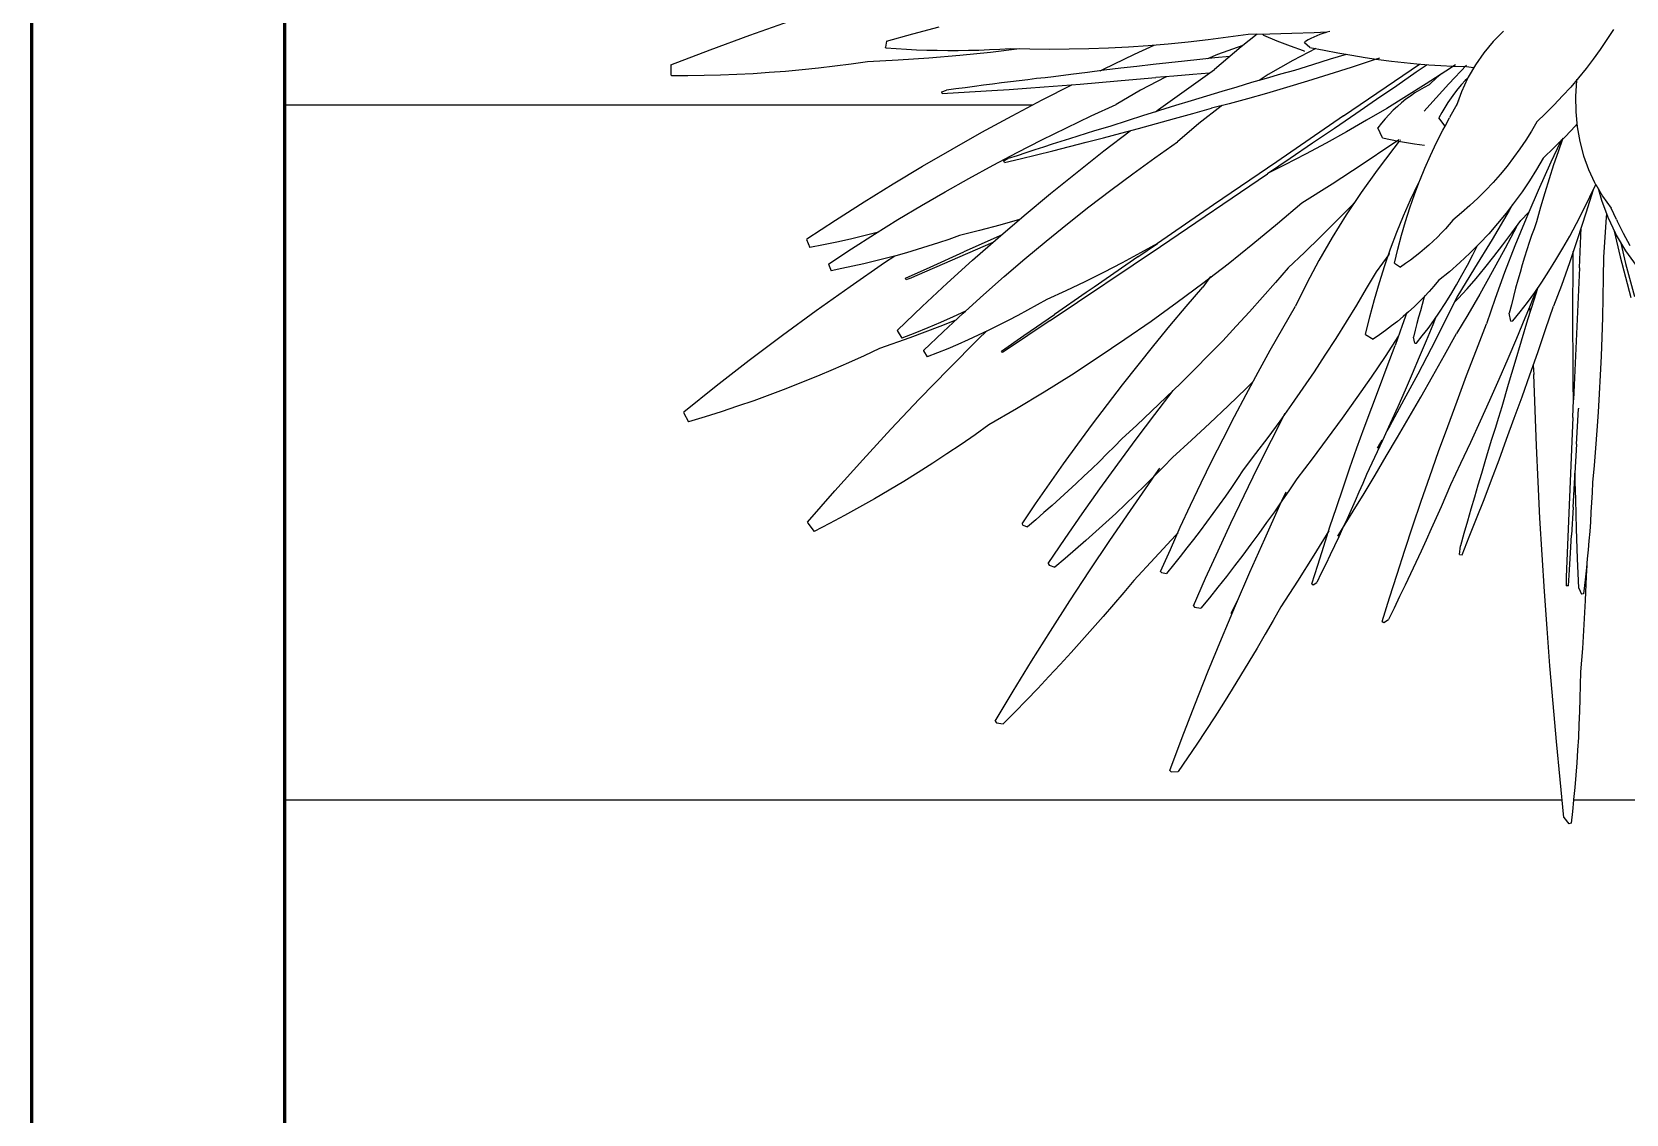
# Model space of a CAD drawing. Header units: metres. Extents: x 244.4 to 340.3, y -4.1 to 64.3.
# Drawn here: x 298.459 to 299.405, y 40.201 to 40.843 of the extents above; entities that cross this region are included whole.
import ezdxf

# ---------------------------------------------------------------- set-up
doc = ezdxf.new("R2010")
doc.units = ezdxf.units.M
doc.layers.add('A-WALL', color=6, linetype='Continuous', lineweight=60)
doc.layers.add('Edges', color=7, linetype='Continuous')

msp = doc.modelspace()

# ---------------------------------------------------------------- linework, layer by layer
at = {"layer": 'A-WALL'}
for p, q in [((298.45857, 31.3523), (298.45857, 64.279)), ((298.60857, 40.38724), (298.60857, 59.97708)), ((298.60857, 31.3523), (298.60857, 40.38724))]:
    msp.add_line(p, q, dxfattribs=at)
at = {"layer": 'Edges'}
for p, q in [((298.88459, 40.84136), (298.90816, 40.8497)), ((298.98122, 40.84215), (298.99687, 40.84628)), ((298.86108, 40.83273), (298.88459, 40.84136)), ((298.96559, 40.83783), (298.96501, 40.83418)), ((298.96559, 40.83783), (298.98122, 40.84215)), ((299.14461, 40.83726), (299.13278, 40.8361)), ((299.15646, 40.83861), (299.14461, 40.83726)), ((299.16832, 40.84014), (299.15646, 40.83861)), ((299.18019, 40.84185), (299.16832, 40.84014)), ((299.18569, 40.8419), (299.17617, 40.8345)), ((299.19321, 40.84197), (299.18019, 40.84185)), ((299.18931, 40.84132), (299.18882, 40.84193)), ((299.18931, 40.84132), (299.19729, 40.83811)), ((299.20626, 40.84227), (299.19321, 40.84197)), ((299.19729, 40.83811), (299.20516, 40.83507)), ((299.21935, 40.84273), (299.20626, 40.84227)), ((299.21372, 40.83683), (299.2143, 40.8376)), ((299.21684, 40.83413), (299.21372, 40.83683)), ((299.21586, 40.83854), (299.2143, 40.8376)), ((299.21748, 40.83943), (299.21586, 40.83854)), ((299.21917, 40.84026), (299.21748, 40.83943)), ((299.22093, 40.84104), (299.21917, 40.84026)), ((299.22686, 40.84309), (299.21935, 40.84273)), ((299.22276, 40.84176), (299.22093, 40.84104)), ((299.22465, 40.84242), (299.22276, 40.84176)), ((299.22662, 40.84303), (299.22465, 40.84242)), ((299.22686, 40.84309), (299.22662, 40.84303)), ((299.22865, 40.84358), (299.22686, 40.84309)), ((299.32559, 40.83754), (299.32, 40.83088)), ((299.33182, 40.84378), (299.32559, 40.83754)), ((299.39313, 40.83882), (299.38916, 40.83297)), ((299.39694, 40.84476), (299.39313, 40.83882)), ((298.83765, 40.8238), (298.86108, 40.83273)), ((298.96535, 40.83367), (298.96501, 40.83418)), ((298.97139, 40.83322), (298.96535, 40.83367)), ((298.97747, 40.83285), (298.97139, 40.83322)), ((298.99084, 40.82779), (298.97259, 40.82655)), ((298.98356, 40.83255), (298.97747, 40.83285)), ((298.98968, 40.83233), (298.98356, 40.83255)), ((298.99581, 40.83218), (298.98968, 40.83233)), ((299.00911, 40.82933), (298.99084, 40.82779)), ((299.00197, 40.83211), (298.99581, 40.83218)), ((299.00814, 40.83212), (299.00197, 40.83211)), ((299.01433, 40.8322), (299.00814, 40.83212)), ((299.0274, 40.83117), (299.00911, 40.82933)), ((299.02054, 40.83236), (299.01433, 40.8322)), ((299.02676, 40.8326), (299.02054, 40.83236)), ((299.03299, 40.83291), (299.02676, 40.8326)), ((299.04451, 40.83317), (299.0274, 40.83117)), ((299.03924, 40.8333), (299.03299, 40.83291)), ((299.05079, 40.83302), (299.03924, 40.8333)), ((299.0624, 40.83291), (299.05079, 40.83302)), ((299.07404, 40.83299), (299.0624, 40.83291)), ((299.08573, 40.83325), (299.07404, 40.83299)), ((299.09745, 40.83369), (299.08573, 40.83325)), ((299.09444, 40.82124), (299.1128, 40.83001)), ((299.1092, 40.83431), (299.09745, 40.83369)), ((299.12098, 40.83511), (299.1092, 40.83431)), ((299.1128, 40.83001), (299.1245, 40.83541)), ((299.13278, 40.8361), (299.12098, 40.83511)), ((299.16051, 40.82787), (299.15154, 40.82696)), ((299.16211, 40.82985), (299.15619, 40.82743)), ((299.17617, 40.8345), (299.16026, 40.82091)), ((299.16933, 40.82873), (299.16051, 40.82787)), ((299.17703, 40.83516), (299.16211, 40.82985)), ((299.16942, 40.82874), (299.16933, 40.82873)), ((299.20516, 40.83507), (299.21292, 40.83219)), ((299.22035, 40.83341), (299.20674, 40.82636)), ((299.21292, 40.83219), (299.21376, 40.83189)), ((299.21684, 40.83413), (299.22527, 40.83241)), ((299.22527, 40.83241), (299.23356, 40.83084)), ((299.23832, 40.83), (299.22895, 40.82711)), ((299.23356, 40.83084), (299.2417, 40.82941)), ((299.2417, 40.82941), (299.24971, 40.82811)), ((299.24971, 40.82811), (299.25756, 40.82696)), ((299.25813, 40.82771), (299.25501, 40.82666)), ((299.32, 40.83088), (299.31507, 40.82382)), ((299.38916, 40.83297), (299.38503, 40.82723)), ((298.83765, 40.8238), (298.8377, 40.81778)), ((298.87677, 40.81799), (298.86711, 40.81761)), ((298.88645, 40.8185), (298.87677, 40.81799)), ((298.89613, 40.81913), (298.88645, 40.8185)), ((298.90583, 40.8199), (298.89613, 40.81913)), ((298.91553, 40.82079), (298.90583, 40.8199)), ((298.92523, 40.8218), (298.91553, 40.82079)), ((298.93494, 40.82295), (298.92523, 40.8218)), ((298.94465, 40.82421), (298.93494, 40.82295)), ((298.95436, 40.82561), (298.94465, 40.82421)), ((298.97259, 40.82655), (298.95436, 40.82561)), ((299.07495, 40.81804), (299.06481, 40.81672)), ((299.08497, 40.81931), (299.07495, 40.81804)), ((299.09486, 40.82054), (299.08497, 40.81931)), ((299.0924, 40.82023), (299.09444, 40.82124)), ((299.10464, 40.82172), (299.09486, 40.82054)), ((299.11428, 40.82286), (299.10464, 40.82172)), ((299.1238, 40.82396), (299.11428, 40.82286)), ((299.13318, 40.825), (299.1238, 40.82396)), ((299.14243, 40.82601), (299.13318, 40.825)), ((299.14737, 40.81795), (299.13614, 40.81703)), ((299.15154, 40.82696), (299.14243, 40.82601)), ((299.14362, 40.80919), (299.16026, 40.82091)), ((299.15738, 40.81889), (299.14737, 40.81795)), ((299.19215, 40.81794), (299.18676, 40.81449)), ((299.19946, 40.81814), (299.19093, 40.8157)), ((299.20674, 40.82636), (299.19215, 40.81794)), ((299.20785, 40.8205), (299.19946, 40.81814)), ((299.21845, 40.82384), (299.20785, 40.8205)), ((299.22822, 40.81797), (299.21543, 40.81399)), ((299.22895, 40.82711), (299.21845, 40.82384)), ((299.24142, 40.8222), (299.22822, 40.81797)), ((299.23687, 40.79344), (299.28186, 40.82423)), ((299.25501, 40.82666), (299.24142, 40.8222)), ((299.25756, 40.82696), (299.26527, 40.82595)), ((299.26527, 40.82595), (299.27283, 40.82508)), ((299.28002, 40.81941), (299.26839, 40.81136)), ((299.27283, 40.82508), (299.28025, 40.82436)), ((299.28642, 40.82386), (299.28002, 40.81941)), ((299.28025, 40.82436), (299.2875, 40.82377)), ((299.29755, 40.81998), (299.28596, 40.81247)), ((299.2875, 40.82377), (299.29461, 40.82333)), ((299.29499, 40.8185), (299.29227, 40.81617)), ((299.29461, 40.82333), (299.30157, 40.82303)), ((299.30321, 40.82377), (299.29755, 40.81998)), ((299.30973, 40.82352), (299.29928, 40.81259)), ((299.30157, 40.82303), (299.30836, 40.82287)), ((299.31406, 40.82204), (299.30836, 40.82287)), ((299.31507, 40.82382), (299.31082, 40.81636)), ((299.38072, 40.82159), (299.37626, 40.81605)), ((299.38503, 40.82723), (299.38072, 40.82159)), ((298.8382, 40.81722), (298.8377, 40.81778)), ((298.84782, 40.81722), (298.8382, 40.81722)), ((298.85746, 40.81735), (298.84782, 40.81722)), ((298.86711, 40.81761), (298.85746, 40.81735)), ((298.99859, 40.80776), (299.00126, 40.80868)), ((299.00683, 40.80946), (299.00126, 40.80868)), ((299.01235, 40.81021), (299.00683, 40.80946)), ((299.01782, 40.81094), (299.01235, 40.81021)), ((299.02325, 40.81166), (299.01782, 40.81094)), ((299.01823, 40.80786), (299.02821, 40.80847)), ((299.02863, 40.81236), (299.02325, 40.81166)), ((299.02821, 40.80847), (299.03836, 40.80914)), ((299.03395, 40.81304), (299.02863, 40.81236)), ((299.03923, 40.8137), (299.03395, 40.81304)), ((299.03836, 40.80914), (299.04867, 40.80985)), ((299.04445, 40.81434), (299.03923, 40.8137)), ((299.04962, 40.81496), (299.04445, 40.81434)), ((299.04867, 40.80985), (299.05916, 40.81062)), ((299.05474, 40.81557), (299.04962, 40.81496)), ((299.0598, 40.81615), (299.05474, 40.81557)), ((299.05811, 40.80297), (299.07557, 40.8119)), ((299.05916, 40.81062), (299.06981, 40.81144)), ((299.06481, 40.81672), (299.0598, 40.81615)), ((299.06981, 40.81144), (299.08063, 40.81231)), ((299.08063, 40.81231), (299.09161, 40.81323)), ((299.09161, 40.81323), (299.10274, 40.8142)), ((299.1164, 40.8087), (299.1019, 40.80029)), ((299.10274, 40.8142), (299.11404, 40.81522)), ((299.11404, 40.81522), (299.12549, 40.81629)), ((299.13129, 40.81643), (299.1164, 40.8087)), ((299.13614, 40.81703), (299.12549, 40.81629)), ((299.12715, 40.79725), (299.14362, 40.80919)), ((299.13195, 40.81674), (299.13129, 40.81643)), ((299.17349, 40.8106), (299.16458, 40.80795)), ((299.18228, 40.81319), (299.17349, 40.8106)), ((299.19093, 40.8157), (299.18228, 40.81319)), ((299.20308, 40.81026), (299.1912, 40.80678)), ((299.21543, 40.81399), (299.20308, 40.81026)), ((299.26839, 40.81136), (299.25639, 40.8031)), ((299.28596, 40.81247), (299.27427, 40.80512)), ((299.28196, 40.80878), (299.2792, 40.80708)), ((299.28478, 40.81036), (299.28196, 40.80878)), ((299.28766, 40.81181), (299.28478, 40.81036)), ((299.29227, 40.81617), (299.28766, 40.81181)), ((299.29928, 40.81259), (299.28797, 40.80006)), ((299.3047, 40.80952), (299.30262, 40.80692)), ((299.30686, 40.81202), (299.3047, 40.80952)), ((299.31039, 40.81561), (299.30682, 40.80778)), ((299.30911, 40.81441), (299.30686, 40.81202)), ((299.31039, 40.81561), (299.30911, 40.81441)), ((299.31046, 40.81573), (299.31039, 40.81561)), ((299.31082, 40.81636), (299.31046, 40.81573)), ((299.31059, 40.81585), (299.31046, 40.81573)), ((299.37162, 40.81061), (299.36683, 40.80528)), ((299.37626, 40.81605), (299.37162, 40.81061)), ((299.37514, 40.81456), (299.37452, 40.8051)), ((299.37517, 40.81478), (299.37514, 40.81456)), ((299.37522, 40.81508), (299.37517, 40.81478)), ((298.60857, 40.79996), (299.0524, 40.79996)), ((298.99879, 40.80679), (298.99859, 40.80776)), ((298.99879, 40.80679), (299.00842, 40.8073)), ((299.00842, 40.8073), (299.01823, 40.80786)), ((299.04014, 40.79348), (299.05811, 40.80297)), ((299.0871, 40.79346), (299.1019, 40.80029)), ((299.13709, 40.79957), (299.12769, 40.79664)), ((299.14637, 40.80243), (299.13709, 40.79957)), ((299.15554, 40.80522), (299.14637, 40.80243)), ((299.16426, 40.79918), (299.15101, 40.78888)), ((299.16458, 40.80795), (299.15554, 40.80522)), ((299.16893, 40.80064), (299.15858, 40.79799)), ((299.16486, 40.7996), (299.16426, 40.79918)), ((299.17981, 40.80358), (299.16893, 40.80064)), ((299.1912, 40.80678), (299.17981, 40.80358)), ((299.25639, 40.8031), (299.24405, 40.79464)), ((299.27427, 40.80512), (299.26247, 40.79792)), ((299.26877, 40.79907), (299.26632, 40.79677)), ((299.27129, 40.80126), (299.26877, 40.79907)), ((299.27386, 40.80332), (299.27129, 40.80126)), ((299.2765, 40.80526), (299.27386, 40.80332)), ((299.2792, 40.80708), (299.2765, 40.80526)), ((299.28797, 40.80006), (299.28479, 40.79634)), ((299.29871, 40.80139), (299.29687, 40.79846)), ((299.30062, 40.80421), (299.29871, 40.80139)), ((299.30021, 40.79312), (299.30436, 40.80034)), ((299.30262, 40.80692), (299.30062, 40.80421)), ((299.30682, 40.80778), (299.30394, 40.79962)), ((299.30512, 40.80249), (299.30498, 40.80226)), ((299.36187, 40.80005), (299.35675, 40.79493)), ((299.36683, 40.80528), (299.36187, 40.80005)), ((299.37452, 40.8051), (299.37461, 40.79588)), ((299.02231, 40.78374), (299.04014, 40.79348)), ((299.07239, 40.78644), (299.0871, 40.79346)), ((299.10855, 40.79058), (299.09882, 40.78745)), ((299.11818, 40.79364), (299.10855, 40.79058)), ((299.12532, 40.79589), (299.11818, 40.79364)), ((299.12532, 40.79589), (299.12715, 40.79725)), ((299.12769, 40.79664), (299.12532, 40.79589)), ((299.12581, 40.78886), (299.13659, 40.79182)), ((299.13659, 40.79182), (299.14751, 40.79487)), ((299.14751, 40.79487), (299.15858, 40.79799)), ((299.23687, 40.79344), (299.1973, 40.76621)), ((299.24405, 40.79464), (299.23139, 40.78599)), ((299.25057, 40.79089), (299.23857, 40.78402)), ((299.26247, 40.79792), (299.25057, 40.79089)), ((299.26159, 40.79179), (299.25933, 40.78912)), ((299.26392, 40.79434), (299.26159, 40.79179)), ((299.26632, 40.79677), (299.26392, 40.79434)), ((299.29513, 40.79543), (299.29346, 40.79229)), ((299.29708, 40.78731), (299.29346, 40.79229)), ((299.29687, 40.79846), (299.29513, 40.79543)), ((299.29708, 40.78731), (299.29978, 40.79237)), ((299.30021, 40.79312), (299.29978, 40.79237)), ((299.35146, 40.78991), (299.34831, 40.78445)), ((299.35675, 40.79493), (299.35146, 40.78991)), ((299.37461, 40.79588), (299.37543, 40.78692)), ((299.00462, 40.77377), (299.02231, 40.78374)), ((299.05779, 40.77922), (299.07239, 40.78644)), ((299.07923, 40.78144), (299.07421, 40.77987)), ((299.0842, 40.78299), (299.07923, 40.78144)), ((299.08419, 40.77779), (299.09437, 40.78044)), ((299.08912, 40.78451), (299.0842, 40.78299)), ((299.094, 40.78599), (299.08912, 40.78451)), ((299.09882, 40.78745), (299.094, 40.78599)), ((299.09437, 40.78044), (299.1047, 40.78317)), ((299.09471, 40.77273), (299.11027, 40.78466)), ((299.1047, 40.78317), (299.11518, 40.78597)), ((299.11518, 40.78597), (299.12581, 40.78886)), ((299.15101, 40.78888), (299.13827, 40.77799)), ((299.23139, 40.78599), (299.21844, 40.77719)), ((299.23857, 40.78402), (299.22646, 40.77732)), ((299.25933, 40.78912), (299.25713, 40.78634)), ((299.25994, 40.78045), (299.25713, 40.78634)), ((299.25994, 40.78045), (299.2695, 40.77852)), ((299.29207, 40.7776), (299.29583, 40.78504)), ((299.29583, 40.78504), (299.29708, 40.78731)), ((299.34831, 40.78445), (299.34498, 40.77909)), ((299.36827, 40.78112), (299.36467, 40.77752)), ((299.36698, 40.78024), (299.36685, 40.77989)), ((299.37446, 40.78765), (299.36827, 40.78112)), ((299.37528, 40.78856), (299.37446, 40.78765)), ((299.37543, 40.78692), (299.37697, 40.77823)), ((298.98707, 40.76357), (299.00462, 40.77377)), ((299.0289, 40.7642), (299.04329, 40.77181)), ((299.0484, 40.77158), (299.0431, 40.76985)), ((299.04329, 40.77181), (299.05779, 40.77922)), ((299.05365, 40.7733), (299.0484, 40.77158)), ((299.05886, 40.77498), (299.05365, 40.7733)), ((299.05461, 40.77033), (299.06431, 40.77274)), ((299.06402, 40.77664), (299.05886, 40.77498)), ((299.06914, 40.77827), (299.06402, 40.77664)), ((299.06431, 40.77274), (299.07417, 40.77523)), ((299.07421, 40.77987), (299.06914, 40.77827)), ((299.07417, 40.77523), (299.08419, 40.77779)), ((299.07875, 40.76015), (299.09471, 40.77273)), ((299.12494, 40.76861), (299.13827, 40.77799)), ((299.21426, 40.77078), (299.20197, 40.76441)), ((299.21844, 40.77719), (299.20522, 40.76823)), ((299.22646, 40.77732), (299.21426, 40.77078)), ((299.26553, 40.77643), (299.24787, 40.76461)), ((299.26669, 40.77438), (299.25676, 40.76128)), ((299.26977, 40.77935), (299.26553, 40.77643)), ((299.26995, 40.77844), (299.26669, 40.77438)), ((299.2695, 40.77852), (299.27893, 40.77689)), ((299.27056, 40.77919), (299.27034, 40.77892)), ((299.27893, 40.77689), (299.28498, 40.77604)), ((299.28851, 40.77005), (299.29207, 40.7776)), ((299.34146, 40.77384), (299.33776, 40.7687)), ((299.34498, 40.77909), (299.34146, 40.77384)), ((299.36188, 40.77472), (299.35528, 40.76846)), ((299.3653, 40.77764), (299.35988, 40.76607)), ((299.36414, 40.77222), (299.36148, 40.76432)), ((299.36467, 40.77752), (299.36188, 40.77472)), ((299.36675, 40.7796), (299.36414, 40.77222)), ((299.36417, 40.77743), (299.3653, 40.77764)), ((299.36575, 40.7786), (299.3653, 40.77764)), ((299.36611, 40.77937), (299.36575, 40.7786)), ((299.36685, 40.77989), (299.36675, 40.7796)), ((299.37697, 40.77823), (299.37922, 40.76983)), ((298.96967, 40.75313), (298.98707, 40.76357)), ((299.01461, 40.7564), (299.0289, 40.7642)), ((299.03531, 40.76669), (299.03777, 40.76808)), ((299.03568, 40.76577), (299.03531, 40.76669)), ((299.03568, 40.76577), (299.04506, 40.76801)), ((299.0431, 40.76985), (299.03777, 40.76808)), ((299.04506, 40.76801), (299.05461, 40.77033)), ((299.11174, 40.75904), (299.12494, 40.76861)), ((299.1973, 40.76621), (299.15975, 40.74062)), ((299.20522, 40.76823), (299.19176, 40.75915)), ((299.20197, 40.76441), (299.1926, 40.75972)), ((299.24787, 40.76461), (299.23003, 40.75301)), ((299.25676, 40.76128), (299.24734, 40.74803)), ((299.28216, 40.75511), (299.28514, 40.7624)), ((299.28514, 40.7624), (299.28851, 40.77005)), ((299.33388, 40.76367), (299.32983, 40.75874)), ((299.33776, 40.7687), (299.33388, 40.76367)), ((299.35135, 40.76164), (299.34718, 40.75495)), ((299.35528, 40.76846), (299.35135, 40.76164)), ((299.35988, 40.76607), (299.35229, 40.74916)), ((299.36148, 40.76432), (299.35887, 40.7562)), ((299.37922, 40.76983), (299.38218, 40.76174)), ((299.38218, 40.76174), (299.38585, 40.75398)), ((298.95242, 40.74245), (298.96967, 40.75313)), ((299.00044, 40.74842), (299.01461, 40.7564)), ((299.06297, 40.74735), (299.07875, 40.76015)), ((299.09868, 40.74931), (299.11174, 40.75904)), ((299.12819, 40.71603), (299.19176, 40.75915)), ((299.23003, 40.75301), (299.21203, 40.74165)), ((299.27668, 40.74366), (299.28113, 40.75308)), ((299.27899, 40.74679), (299.28197, 40.75464)), ((299.28113, 40.75308), (299.28197, 40.75464)), ((299.28197, 40.75464), (299.28216, 40.75511)), ((299.28216, 40.75511), (299.28277, 40.75633)), ((299.32559, 40.75393), (299.32118, 40.74924)), ((299.32983, 40.75874), (299.32559, 40.75393)), ((299.34718, 40.75495), (299.34279, 40.7484)), ((299.35887, 40.7562), (299.3563, 40.74785)), ((299.38306, 40.74533), (299.38654, 40.75265)), ((299.38585, 40.75398), (299.38622, 40.7532)), ((299.38622, 40.7532), (299.38654, 40.75265)), ((299.38654, 40.75265), (299.38658, 40.75273)), ((299.38654, 40.75265), (299.39058, 40.74578)), ((298.93532, 40.73155), (298.95242, 40.74245)), ((298.98639, 40.74024), (299.00044, 40.74842)), ((299.04737, 40.73435), (299.06297, 40.74735)), ((299.08576, 40.7394), (299.09868, 40.74931)), ((299.24734, 40.74803), (299.23844, 40.73466)), ((299.27248, 40.73411), (299.27668, 40.74366)), ((299.27621, 40.73883), (299.27899, 40.74679)), ((299.31659, 40.74466), (299.31182, 40.74019)), ((299.32118, 40.74924), (299.31659, 40.74466)), ((299.34279, 40.7484), (299.33818, 40.74198)), ((299.35229, 40.74916), (299.34676, 40.73628)), ((299.3563, 40.74785), (299.35379, 40.73928)), ((299.3791, 40.73734), (299.38306, 40.74533)), ((299.38504, 40.74949), (299.38071, 40.73572)), ((299.38813, 40.7501), (299.3882, 40.74983)), ((299.3882, 40.74983), (299.38993, 40.74339)), ((299.38993, 40.74339), (299.39363, 40.73329)), ((299.39058, 40.74578), (299.39562, 40.73875)), ((298.97245, 40.73188), (298.98639, 40.74024)), ((299.03196, 40.72114), (299.04737, 40.73435)), ((299.07298, 40.72932), (299.08576, 40.7394)), ((299.15975, 40.74062), (299.1264, 40.71775)), ((299.21203, 40.74165), (299.19767, 40.72938)), ((299.23844, 40.73466), (299.23007, 40.72122)), ((299.24194, 40.7405), (299.23261, 40.7311)), ((299.24316, 40.74176), (299.24194, 40.7405)), ((299.26852, 40.72443), (299.27248, 40.73411)), ((299.27363, 40.73077), (299.27621, 40.73883)), ((299.30689, 40.73584), (299.30178, 40.73161)), ((299.31182, 40.74019), (299.30689, 40.73584)), ((299.33508, 40.73734), (299.32496, 40.72018)), ((299.33333, 40.73569), (299.32827, 40.72955)), ((299.33818, 40.74198), (299.33333, 40.73569)), ((299.3371, 40.74084), (299.33508, 40.73734)), ((299.34676, 40.73628), (299.34212, 40.73137)), ((299.34614, 40.73484), (299.34517, 40.73256)), ((299.34676, 40.73628), (299.34614, 40.73484)), ((299.34615, 40.73564), (299.34614, 40.73484)), ((299.35379, 40.73928), (299.35132, 40.73049)), ((299.3751, 40.72961), (299.3791, 40.73734)), ((299.38071, 40.73572), (299.37572, 40.72047)), ((299.39276, 40.73344), (299.39195, 40.72146)), ((299.39288, 40.73534), (299.39276, 40.73344)), ((299.39363, 40.73329), (299.3982, 40.72361)), ((299.39562, 40.73875), (299.39526, 40.7395)), ((299.3988, 40.73196), (299.39562, 40.73875)), ((298.91838, 40.72042), (298.93532, 40.73155)), ((298.94494, 40.7146), (298.95863, 40.72333)), ((298.96007, 40.72422), (298.9523, 40.72226)), ((298.95863, 40.72333), (298.97245, 40.73188)), ((299.02093, 40.72539), (299.00889, 40.72237)), ((299.03291, 40.72861), (299.02093, 40.72539)), ((299.04458, 40.73196), (299.03291, 40.72861)), ((299.06034, 40.71907), (299.07298, 40.72932)), ((299.19767, 40.72938), (299.18309, 40.71734)), ((299.23261, 40.7311), (299.22316, 40.72174)), ((299.2648, 40.71462), (299.26852, 40.72443)), ((299.27125, 40.72262), (299.27363, 40.73077)), ((299.29499, 40.72399), (299.29258, 40.72154)), ((299.29733, 40.72648), (299.29499, 40.72399)), ((299.29959, 40.72902), (299.29733, 40.72648)), ((299.30178, 40.73161), (299.29959, 40.72902)), ((299.32298, 40.72354), (299.31747, 40.71768)), ((299.32827, 40.72955), (299.32298, 40.72354)), ((299.33144, 40.71683), (299.33677, 40.72397)), ((299.33947, 40.7277), (299.33273, 40.71495)), ((299.33677, 40.72397), (299.34212, 40.73137)), ((299.34517, 40.73256), (299.33853, 40.71632)), ((299.34987, 40.7265), (299.34843, 40.72241)), ((299.35132, 40.73049), (299.34987, 40.7265)), ((299.37106, 40.72214), (299.3751, 40.72961)), ((299.37677, 40.70323), (299.37786, 40.72701)), ((299.39752, 40.72505), (299.4009, 40.70978)), ((299.3982, 40.72361), (299.39867, 40.72263)), ((299.3988, 40.73196), (299.39917, 40.73118)), ((299.40291, 40.72374), (299.39917, 40.73118)), ((299.40685, 40.71639), (299.40291, 40.72374)), ((298.91838, 40.72042), (298.91822, 40.72015)), ((298.91822, 40.72015), (298.92011, 40.71527)), ((298.9282, 40.71686), (298.92011, 40.71527)), ((298.93626, 40.71855), (298.9282, 40.71686)), ((298.93137, 40.70568), (298.94494, 40.7146)), ((298.94429, 40.72035), (298.93626, 40.71855)), ((298.9523, 40.72226), (298.94429, 40.72035)), ((298.98393, 40.7141), (298.97762, 40.71223)), ((298.97926, 40.69686), (299.02893, 40.71848)), ((298.99022, 40.71604), (298.98393, 40.7141)), ((298.99647, 40.71807), (298.99022, 40.71604)), ((299.0027, 40.72018), (298.99647, 40.71807)), ((299.00889, 40.72237), (299.0027, 40.72018)), ((299.03249, 40.72212), (299.01162, 40.71278)), ((299.01673, 40.70773), (299.03196, 40.72114)), ((299.03377, 40.72269), (299.03249, 40.72212)), ((299.04784, 40.70866), (299.06034, 40.71907)), ((299.06287, 40.67196), (299.12819, 40.71603)), ((299.11476, 40.70973), (299.1264, 40.71775)), ((299.1264, 40.71775), (299.11638, 40.71213)), ((299.18309, 40.71734), (299.16831, 40.70553)), ((299.22316, 40.72174), (299.21359, 40.71245)), ((299.23007, 40.72122), (299.22227, 40.70771)), ((299.26134, 40.70469), (299.2648, 40.71462)), ((299.26709, 40.70602), (299.26907, 40.71436)), ((299.26907, 40.71436), (299.27125, 40.72262)), ((299.2849, 40.7145), (299.28219, 40.71225)), ((299.28753, 40.71679), (299.2849, 40.7145)), ((299.29009, 40.71914), (299.28753, 40.71679)), ((299.29258, 40.72154), (299.29009, 40.71914)), ((299.31747, 40.71768), (299.31174, 40.71196)), ((299.31356, 40.71105), (299.31624, 40.71645)), ((299.32496, 40.72018), (299.31465, 40.70301)), ((299.33273, 40.71495), (299.32507, 40.70084)), ((299.32611, 40.70995), (299.33144, 40.71683)), ((299.33853, 40.71632), (299.33239, 40.70045)), ((299.34563, 40.71394), (299.34425, 40.70956)), ((299.34702, 40.71822), (299.34563, 40.71394)), ((299.34843, 40.72241), (299.34702, 40.71822)), ((299.36285, 40.70797), (299.36697, 40.71493)), ((299.36697, 40.71493), (299.37106, 40.72214)), ((299.37572, 40.72047), (299.37085, 40.70618)), ((299.39195, 40.72146), (299.39108, 40.70966)), ((299.39867, 40.72263), (299.40412, 40.71337)), ((299.40135, 40.71826), (299.40142, 40.71796)), ((299.40142, 40.71796), (299.40421, 40.70575)), ((298.93137, 40.70568), (298.93124, 40.70547)), ((298.93124, 40.70547), (298.93275, 40.70156)), ((298.94415, 40.69229), (298.96454, 40.70642)), ((298.95212, 40.70563), (298.94569, 40.70418)), ((298.95853, 40.70715), (298.95212, 40.70563)), ((298.96492, 40.70876), (298.95853, 40.70715)), ((298.96454, 40.70642), (298.97051, 40.71043)), ((298.97129, 40.71046), (298.96492, 40.70876)), ((298.97762, 40.71223), (298.97129, 40.71046)), ((298.99149, 40.7037), (299.01162, 40.71278)), ((299.00169, 40.69412), (299.01673, 40.70773)), ((299.0355, 40.69808), (299.04784, 40.70866)), ((299.11476, 40.70973), (299.08892, 40.69188)), ((299.10547, 40.70625), (299.09447, 40.70055)), ((299.11638, 40.71213), (299.10547, 40.70625)), ((299.16831, 40.70553), (299.15331, 40.69395)), ((299.21359, 40.71245), (299.2039, 40.7032)), ((299.22227, 40.70771), (299.21504, 40.69417)), ((299.26364, 40.71128), (299.25612, 40.70091)), ((299.25812, 40.69463), (299.26134, 40.70469)), ((299.26398, 40.71175), (299.26364, 40.71128)), ((299.26403, 40.71182), (299.26398, 40.71175)), ((299.26709, 40.70602), (299.27066, 40.70376)), ((299.27365, 40.7058), (299.27066, 40.70376)), ((299.27657, 40.7079), (299.27365, 40.7058)), ((299.27942, 40.71005), (299.27657, 40.7079)), ((299.28219, 40.71225), (299.27942, 40.71005)), ((299.30579, 40.70639), (299.29963, 40.70096)), ((299.31174, 40.71196), (299.30579, 40.70639)), ((299.30712, 40.69888), (299.31036, 40.70486)), ((299.31036, 40.70486), (299.31356, 40.71105)), ((299.32078, 40.70333), (299.32611, 40.70995)), ((299.3429, 40.70509), (299.34157, 40.70053)), ((299.34425, 40.70956), (299.3429, 40.70509)), ((299.35869, 40.70128), (299.36285, 40.70797)), ((299.37085, 40.70618), (299.3661, 40.69288)), ((299.37301, 40.69976), (299.37314, 40.7129)), ((299.39108, 40.70966), (299.39095, 40.69754)), ((299.4009, 40.70978), (299.40736, 40.68561)), ((299.40412, 40.71337), (299.4104, 40.70459)), ((299.40421, 40.70575), (299.40951, 40.68624)), ((298.93923, 40.70283), (298.93275, 40.70156)), ((298.94569, 40.70418), (298.93923, 40.70283)), ((298.97689, 40.69707), (298.99149, 40.7037)), ((298.97728, 40.69615), (298.97689, 40.69707)), ((298.97926, 40.69686), (298.97728, 40.69615)), ((299.0233, 40.68734), (299.0355, 40.69808)), ((299.08336, 40.69504), (299.07215, 40.68971)), ((299.09447, 40.70055), (299.08336, 40.69504)), ((299.15789, 40.69805), (299.1533, 40.69186)), ((299.2039, 40.7032), (299.19644, 40.69448)), ((299.25612, 40.70091), (299.25036, 40.69099)), ((299.29326, 40.69568), (299.29052, 40.69245)), ((299.29963, 40.70096), (299.29326, 40.69568)), ((299.30385, 40.6931), (299.30712, 40.69888)), ((299.31465, 40.70301), (299.30417, 40.68585)), ((299.31015, 40.69088), (299.31546, 40.69697)), ((299.31546, 40.69697), (299.32078, 40.70333)), ((299.32507, 40.70084), (299.3177, 40.68767)), ((299.33239, 40.70045), (299.32677, 40.685)), ((299.34026, 40.69587), (299.33896, 40.69112)), ((299.34157, 40.70053), (299.34026, 40.69587)), ((299.35026, 40.68869), (299.35449, 40.69485)), ((299.35449, 40.69485), (299.35869, 40.70128)), ((299.37293, 40.68358), (299.37301, 40.69976)), ((299.37677, 40.70323), (299.37329, 40.62497)), ((299.39095, 40.69754), (299.39075, 40.68559)), ((298.92396, 40.67791), (298.94415, 40.69229)), ((298.98684, 40.68031), (299.00169, 40.69412)), ((299.0125, 40.67756), (299.0233, 40.68734)), ((299.07215, 40.68971), (299.06085, 40.68456)), ((299.08411, 40.68858), (299.06527, 40.67562)), ((299.08892, 40.69188), (299.08411, 40.68858)), ((299.15331, 40.69395), (299.13811, 40.68261)), ((299.14347, 40.68034), (299.1533, 40.69186)), ((299.18884, 40.6858), (299.1811, 40.67716)), ((299.19644, 40.69448), (299.18884, 40.6858)), ((299.21504, 40.69417), (299.2084, 40.68062)), ((299.25036, 40.69099), (299.24445, 40.68108)), ((299.25514, 40.68445), (299.25812, 40.69463)), ((299.28478, 40.68616), (299.28176, 40.6831)), ((299.28506, 40.68684), (299.28457, 40.68522)), ((299.28488, 40.68627), (299.28478, 40.68616)), ((299.2877, 40.68927), (299.28488, 40.68627)), ((299.29052, 40.69245), (299.2877, 40.68927)), ((299.30417, 40.68585), (299.29662, 40.67064)), ((299.29721, 40.68217), (299.30055, 40.68753)), ((299.30055, 40.68753), (299.30385, 40.6931)), ((299.30485, 40.68505), (299.31015, 40.69088)), ((299.3177, 40.68767), (299.31063, 40.67544)), ((299.33769, 40.68629), (299.33644, 40.68136)), ((299.33896, 40.69112), (299.33769, 40.68629)), ((299.34598, 40.68279), (299.35026, 40.68869)), ((299.34945, 40.68543), (299.34718, 40.67991)), ((299.3515, 40.6905), (299.34945, 40.68543)), ((299.35186, 40.69102), (299.34989, 40.68468)), ((299.3661, 40.69288), (299.36149, 40.6806)), ((299.39075, 40.68559), (299.39047, 40.67381)), ((298.90398, 40.66328), (298.92396, 40.67791)), ((298.97218, 40.66631), (298.98684, 40.68031)), ((298.99936, 40.66537), (299.01125, 40.67643)), ((299.0125, 40.67756), (299.00521, 40.67424)), ((299.01125, 40.67643), (299.0125, 40.67756)), ((299.04942, 40.67809), (299.04363, 40.67497)), ((299.05516, 40.68129), (299.04942, 40.67809)), ((299.06085, 40.68456), (299.05516, 40.68129)), ((299.13811, 40.68261), (299.12271, 40.6715)), ((299.1338, 40.66877), (299.14347, 40.68034)), ((299.1811, 40.67716), (299.17321, 40.66857)), ((299.20081, 40.66751), (299.2084, 40.68062)), ((299.24445, 40.68108), (299.23839, 40.67119)), ((299.25242, 40.67414), (299.25514, 40.68445)), ((299.27441, 40.67673), (299.27164, 40.66913)), ((299.27547, 40.67718), (299.27218, 40.67431)), ((299.27866, 40.68011), (299.27547, 40.67718)), ((299.28176, 40.6831), (299.27866, 40.68011)), ((299.28245, 40.67784), (299.28141, 40.67403)), ((299.2835, 40.68156), (299.28245, 40.67784)), ((299.28457, 40.68522), (299.2835, 40.68156)), ((299.29046, 40.67208), (299.29385, 40.67702)), ((299.29385, 40.67702), (299.29721, 40.68217)), ((299.30259, 40.68267), (299.30485, 40.68505)), ((299.32677, 40.685), (299.32167, 40.67)), ((299.33644, 40.68136), (299.33522, 40.67634)), ((299.33612, 40.6717), (299.33522, 40.67634)), ((299.33733, 40.67179), (299.34167, 40.67716)), ((299.34167, 40.67716), (299.34598, 40.68279)), ((299.34718, 40.67991), (299.34451, 40.67345)), ((299.34989, 40.68468), (299.3461, 40.67236)), ((299.34718, 40.67991), (299.34736, 40.67648)), ((299.35676, 40.6667), (299.36149, 40.6806)), ((299.37293, 40.66723), (299.37293, 40.68358)), ((298.99734, 40.66854), (298.9795, 40.66178)), ((298.9901, 40.6677), (298.98248, 40.66458)), ((298.99768, 40.67092), (298.9901, 40.6677)), ((299.0068, 40.67229), (298.99734, 40.66854)), ((299.00521, 40.67424), (298.99768, 40.67092)), ((299.03193, 40.66895), (299.02602, 40.66606)), ((299.0378, 40.67192), (299.03193, 40.66895)), ((299.06287, 40.67196), (299.03632, 40.65412)), ((299.04363, 40.67497), (299.0378, 40.67192)), ((299.04711, 40.66305), (299.06527, 40.67562)), ((299.12271, 40.6715), (299.10712, 40.66064)), ((299.12429, 40.65717), (299.1338, 40.66877)), ((299.17321, 40.66857), (299.16518, 40.66003)), ((299.19339, 40.65439), (299.20081, 40.66751)), ((299.23839, 40.67119), (299.23219, 40.66131)), ((299.24994, 40.66372), (299.25242, 40.67414)), ((299.26534, 40.66876), (299.26178, 40.66608)), ((299.2688, 40.6715), (299.26534, 40.66876)), ((299.27164, 40.66913), (299.26756, 40.65711)), ((299.27218, 40.67431), (299.2688, 40.6715)), ((299.28039, 40.67016), (299.27939, 40.66621)), ((299.28141, 40.67403), (299.28039, 40.67016)), ((299.28358, 40.66284), (299.28703, 40.66736)), ((299.28981, 40.66947), (299.28586, 40.65987)), ((299.28703, 40.66736), (299.29046, 40.67208)), ((299.29662, 40.67064), (299.28885, 40.6554)), ((299.29145, 40.67353), (299.28981, 40.66947)), ((299.31063, 40.67544), (299.30387, 40.6642)), ((299.3157, 40.6546), (299.32167, 40.67)), ((299.33612, 40.6717), (299.33733, 40.67179)), ((299.34451, 40.67345), (299.33945, 40.66137)), ((299.3461, 40.67236), (299.34229, 40.6598)), ((299.35206, 40.65309), (299.35676, 40.6667)), ((299.37301, 40.65072), (299.37293, 40.66723)), ((299.39047, 40.67381), (299.39012, 40.66219)), ((298.88421, 40.64839), (298.90398, 40.66328)), ((298.9795, 40.66178), (298.96154, 40.6553)), ((298.97218, 40.66631), (298.97208, 40.66602)), ((298.97208, 40.66602), (298.97482, 40.66156)), ((298.98248, 40.66458), (298.97482, 40.66156)), ((298.98762, 40.65415), (298.99936, 40.66537)), ((299.00804, 40.65785), (299.00197, 40.65527)), ((299.0026, 40.64329), (299.02012, 40.66087)), ((299.01407, 40.6605), (299.00804, 40.65785)), ((299.02006, 40.66324), (299.01407, 40.6605)), ((299.02602, 40.66606), (299.02006, 40.66324)), ((299.02012, 40.66087), (299.02526, 40.66589)), ((299.03395, 40.65391), (299.04711, 40.66305)), ((299.10712, 40.66064), (299.09134, 40.65002)), ((299.11493, 40.64553), (299.12429, 40.65717)), ((299.16518, 40.66003), (299.15701, 40.65154)), ((299.23219, 40.66131), (299.22583, 40.65146)), ((299.24994, 40.66372), (299.25441, 40.6609)), ((299.25814, 40.66346), (299.25441, 40.6609)), ((299.26178, 40.66608), (299.25814, 40.66346)), ((299.26951, 40.66284), (299.26146, 40.65068)), ((299.26278, 40.64477), (299.26756, 40.65711)), ((299.27939, 40.66621), (299.27841, 40.66219)), ((299.27913, 40.65848), (299.27841, 40.66219)), ((299.27913, 40.65848), (299.2801, 40.65855)), ((299.2801, 40.65855), (299.28358, 40.66284)), ((299.28586, 40.65987), (299.2818, 40.6502)), ((299.29671, 40.65139), (299.30387, 40.6642)), ((299.33945, 40.66137), (299.33425, 40.6492)), ((299.34229, 40.6598), (299.33845, 40.647)), ((299.39012, 40.66219), (299.3897, 40.65075)), ((298.86467, 40.63325), (298.88421, 40.64839)), ((298.95241, 40.65104), (298.94321, 40.64688)), ((298.96154, 40.6553), (298.95241, 40.65104)), ((298.98762, 40.65415), (298.98753, 40.65392)), ((298.98753, 40.65392), (298.98973, 40.65035)), ((298.99587, 40.65277), (298.98973, 40.65035)), ((299.00197, 40.65527), (298.99587, 40.65277)), ((299.0345, 40.65307), (299.03395, 40.65391)), ((299.03632, 40.65412), (299.0345, 40.65307)), ((299.09134, 40.65002), (299.07537, 40.63965)), ((299.15701, 40.65154), (299.14871, 40.64311)), ((299.18612, 40.64127), (299.19339, 40.65439)), ((299.22583, 40.65146), (299.21933, 40.64164)), ((299.26146, 40.65068), (299.25316, 40.63845)), ((299.2818, 40.6502), (299.27763, 40.64045)), ((299.28885, 40.6554), (299.28086, 40.64013)), ((299.28963, 40.63884), (299.29671, 40.65139)), ((299.30988, 40.63931), (299.3157, 40.6546)), ((299.33425, 40.6492), (299.32892, 40.63694)), ((299.3474, 40.63976), (299.35206, 40.65309)), ((299.37317, 40.63405), (299.37301, 40.65072)), ((299.3897, 40.65075), (299.3892, 40.63949)), ((298.92465, 40.63893), (298.91528, 40.63513)), ((298.93396, 40.64285), (298.92465, 40.63893)), ((298.94321, 40.64688), (298.93396, 40.64285)), ((298.98534, 40.6255), (299.0026, 40.64329)), ((299.07537, 40.63965), (299.05921, 40.62953)), ((299.10575, 40.63386), (299.11493, 40.64553)), ((299.14871, 40.64311), (299.14027, 40.63473)), ((299.17903, 40.62813), (299.18612, 40.64127)), ((299.21933, 40.64164), (299.21268, 40.63184)), ((299.25316, 40.63845), (299.24469, 40.62626)), ((299.25811, 40.63253), (299.26278, 40.64477)), ((299.28086, 40.64013), (299.27267, 40.62483)), ((299.27763, 40.64045), (299.27336, 40.63063)), ((299.28264, 40.62657), (299.28963, 40.63884)), ((299.3042, 40.62414), (299.30988, 40.63931)), ((299.33845, 40.647), (299.3346, 40.63397)), ((299.34278, 40.62671), (299.3474, 40.63976)), ((299.34942, 40.64554), (299.34985, 40.63993)), ((299.35051, 40.61887), (299.34985, 40.63993)), ((299.3892, 40.63949), (299.38862, 40.62841)), ((298.84534, 40.61787), (298.86467, 40.63325)), ((298.90586, 40.63144), (298.89638, 40.62788)), ((298.91528, 40.63513), (298.90586, 40.63144)), ((299.05921, 40.62953), (299.04289, 40.61966)), ((299.09672, 40.62215), (299.10575, 40.63386)), ((299.12481, 40.61614), (299.13581, 40.6304)), ((299.14027, 40.63473), (299.1317, 40.62641)), ((299.17918, 40.63184), (299.16848, 40.62145)), ((299.18318, 40.63582), (299.17918, 40.63184)), ((299.21268, 40.63184), (299.20589, 40.62208)), ((299.25356, 40.62038), (299.25811, 40.63253)), ((299.27336, 40.63063), (299.26899, 40.62074)), ((299.32892, 40.63694), (299.32346, 40.62459)), ((299.3346, 40.63397), (299.33072, 40.6207)), ((299.37329, 40.62497), (299.37317, 40.63405)), ((298.87727, 40.6211), (298.86764, 40.6179)), ((298.88685, 40.62443), (298.87727, 40.6211)), ((298.89638, 40.62788), (298.88685, 40.62443)), ((298.96833, 40.6075), (298.98534, 40.6255)), ((299.04289, 40.61966), (299.02639, 40.61005)), ((299.08786, 40.61041), (299.09672, 40.62215)), ((299.1317, 40.62641), (299.12299, 40.61815)), ((299.16848, 40.62145), (299.15761, 40.61114)), ((299.1721, 40.61499), (299.17903, 40.62813)), ((299.20589, 40.62208), (299.19896, 40.61234)), ((299.24469, 40.62626), (299.23604, 40.61411)), ((299.24913, 40.60832), (299.25356, 40.62038)), ((299.27267, 40.62483), (299.26426, 40.60951)), ((299.26899, 40.62074), (299.26452, 40.61079)), ((299.27574, 40.61457), (299.28264, 40.62657)), ((299.29867, 40.60909), (299.3042, 40.62414)), ((299.32346, 40.62459), (299.31788, 40.61217)), ((299.33072, 40.6207), (299.32873, 40.61438)), ((299.33819, 40.61395), (299.34278, 40.62671)), ((299.37284, 40.61451), (299.37329, 40.62497)), ((299.37514, 40.59861), (299.37628, 40.6195)), ((299.37631, 40.61993), (299.37628, 40.6195)), ((299.38862, 40.62841), (299.38797, 40.61751)), ((298.84534, 40.61787), (298.84528, 40.61733)), ((298.84528, 40.61733), (298.84825, 40.61185)), ((298.85797, 40.61481), (298.84825, 40.61185)), ((298.86764, 40.6179), (298.85797, 40.61481)), ((299.02639, 40.61005), (299.01818, 40.60421)), ((299.07917, 40.59864), (299.08786, 40.61041)), ((299.11416, 40.60995), (299.10521, 40.60181)), ((299.11376, 40.60148), (299.12481, 40.61614)), ((299.12299, 40.61815), (299.11416, 40.60995)), ((299.15761, 40.61114), (299.14659, 40.6009)), ((299.16533, 40.60184), (299.1721, 40.61499)), ((299.19896, 40.61234), (299.1919, 40.60265)), ((299.19405, 40.601), (299.20229, 40.61702)), ((299.23604, 40.61411), (299.22721, 40.60201)), ((299.26452, 40.61079), (299.25995, 40.60077)), ((299.26893, 40.60285), (299.27574, 40.61457)), ((299.31788, 40.61217), (299.31217, 40.59966)), ((299.32873, 40.61438), (299.32674, 40.60795)), ((299.33364, 40.60149), (299.33819, 40.61395)), ((299.35133, 40.59765), (299.35051, 40.61887)), ((299.37284, 40.61451), (299.3689, 40.51984)), ((299.38797, 40.61751), (299.38724, 40.60679)), ((298.95158, 40.58929), (298.96833, 40.6075)), ((299.01818, 40.60421), (299.00988, 40.59846)), ((299.10521, 40.60181), (299.10085, 40.59732)), ((299.1029, 40.58679), (299.11376, 40.60148)), ((299.14659, 40.6009), (299.13541, 40.59075)), ((299.15874, 40.5887), (299.16533, 40.60184)), ((299.1919, 40.60265), (299.18469, 40.59299)), ((299.18582, 40.58459), (299.19405, 40.601)), ((299.22721, 40.60201), (299.21822, 40.58995)), ((299.24482, 40.59636), (299.24913, 40.60832)), ((299.25995, 40.60077), (299.25527, 40.59069)), ((299.25951, 40.60106), (299.25678, 40.5962)), ((299.2622, 40.59141), (299.26893, 40.60285)), ((299.26426, 40.60951), (299.26255, 40.60648)), ((299.29329, 40.59416), (299.29867, 40.60909)), ((299.32473, 40.60141), (299.32271, 40.59478)), ((299.32674, 40.60795), (299.32473, 40.60141)), ((299.32913, 40.58931), (299.33364, 40.60149)), ((299.38724, 40.60679), (299.38644, 40.59627)), ((299.00151, 40.59282), (298.99306, 40.58729)), ((299.00988, 40.59846), (299.00151, 40.59282)), ((299.07065, 40.58685), (299.07917, 40.59864)), ((299.09643, 40.59285), (299.09195, 40.5884)), ((299.10085, 40.59732), (299.09643, 40.59285)), ((299.18469, 40.59299), (299.17735, 40.58338)), ((299.24063, 40.58451), (299.24482, 40.59636)), ((299.25557, 40.58025), (299.2622, 40.59141)), ((299.28805, 40.57936), (299.29329, 40.59416)), ((299.31217, 40.59966), (299.30633, 40.58707)), ((299.32271, 40.59478), (299.32068, 40.58804)), ((299.35229, 40.57625), (299.35133, 40.59765)), ((299.37514, 40.59861), (299.37416, 40.58144)), ((299.38644, 40.59627), (299.38557, 40.58593)), ((298.93509, 40.57087), (298.95158, 40.58929)), ((298.98453, 40.58185), (298.97593, 40.57653)), ((298.99306, 40.58729), (298.98453, 40.58185)), ((299.0623, 40.57503), (299.07065, 40.58685)), ((299.08742, 40.58398), (299.08283, 40.57958)), ((299.09195, 40.5884), (299.08742, 40.58398)), ((299.09227, 40.57207), (299.1029, 40.58679)), ((299.12997, 40.58514), (299.12447, 40.57958)), ((299.12447, 40.57958), (299.12788, 40.5844)), ((299.13541, 40.59075), (299.12997, 40.58514)), ((299.15232, 40.57556), (299.15874, 40.5887)), ((299.17735, 40.58338), (299.17388, 40.57817)), ((299.1778, 40.56818), (299.18582, 40.58459)), ((299.21822, 40.58995), (299.20906, 40.57795)), ((299.23656, 40.57276), (299.24063, 40.58451)), ((299.25527, 40.59069), (299.2505, 40.58055)), ((299.30633, 40.58707), (299.30038, 40.57442)), ((299.32068, 40.58804), (299.31864, 40.58121)), ((299.32466, 40.57743), (299.32913, 40.58931)), ((299.37416, 40.58144), (299.37401, 40.57881)), ((299.37459, 40.56583), (299.37416, 40.58144)), ((299.38557, 40.58593), (299.38462, 40.5758)), ((298.97593, 40.57653), (298.96725, 40.57131)), ((299.05412, 40.56319), (299.0623, 40.57503)), ((299.07819, 40.5752), (299.0735, 40.57086)), ((299.08283, 40.57958), (299.07819, 40.5752)), ((299.08184, 40.55731), (299.09227, 40.57207)), ((299.11035, 40.5593), (299.12281, 40.57724)), ((299.11886, 40.574), (299.1132, 40.56848)), ((299.12445, 40.57956), (299.11886, 40.574)), ((299.12281, 40.57724), (299.12445, 40.57956)), ((299.12447, 40.57958), (299.12445, 40.57956)), ((299.14606, 40.56242), (299.15232, 40.57556)), ((299.17034, 40.57297), (299.16674, 40.56779)), ((299.17388, 40.57817), (299.17034, 40.57297)), ((299.20906, 40.57795), (299.20471, 40.57144)), ((299.23261, 40.56111), (299.23656, 40.57276)), ((299.24827, 40.57536), (299.246, 40.57014)), ((299.2505, 40.58055), (299.24827, 40.57536)), ((299.24902, 40.56938), (299.25557, 40.58025)), ((299.28297, 40.56469), (299.28805, 40.57936)), ((299.30038, 40.57442), (299.29759, 40.56794)), ((299.31659, 40.57427), (299.31453, 40.56724)), ((299.31864, 40.58121), (299.31659, 40.57427)), ((299.32023, 40.56585), (299.32466, 40.57743)), ((299.3534, 40.5547), (299.35229, 40.57625)), ((299.37309, 40.56117), (299.37401, 40.57881)), ((299.38462, 40.5758), (299.38434, 40.56985)), ((298.91886, 40.55225), (298.93509, 40.57087)), ((298.9585, 40.5662), (298.94968, 40.5612)), ((298.96725, 40.57131), (298.9585, 40.5662)), ((299.04611, 40.55133), (299.05412, 40.56319)), ((299.06875, 40.56654), (299.06395, 40.56225)), ((299.0735, 40.57086), (299.06875, 40.56654)), ((299.10747, 40.56299), (299.10168, 40.55753)), ((299.1132, 40.56848), (299.10747, 40.56299)), ((299.13998, 40.54929), (299.14606, 40.56242)), ((299.16308, 40.56262), (299.15936, 40.55746)), ((299.16674, 40.56779), (299.16308, 40.56262)), ((299.16999, 40.55178), (299.1778, 40.56818)), ((299.20029, 40.56496), (299.1958, 40.55849)), ((299.19911, 40.56238), (299.20029, 40.56496)), ((299.20031, 40.56499), (299.20029, 40.56496)), ((299.20471, 40.57144), (299.20031, 40.56499)), ((299.20031, 40.56499), (299.2028, 40.57034)), ((299.24368, 40.5649), (299.24132, 40.55962)), ((299.24257, 40.55878), (299.24902, 40.56938)), ((299.246, 40.57014), (299.24368, 40.5649)), ((299.27804, 40.55015), (299.28297, 40.56469)), ((299.29759, 40.56794), (299.29475, 40.56143)), ((299.31453, 40.56724), (299.31247, 40.56011)), ((299.31584, 40.55456), (299.32023, 40.56585)), ((299.37514, 40.54841), (299.37459, 40.56583)), ((299.38403, 40.56399), (299.38368, 40.5582)), ((299.38434, 40.56985), (299.38403, 40.56399)), ((298.94079, 40.55631), (298.93183, 40.55153)), ((298.94968, 40.5612), (298.94079, 40.55631)), ((299.0542, 40.55376), (299.04925, 40.54956)), ((299.0591, 40.55799), (299.0542, 40.55376)), ((299.06395, 40.56225), (299.0591, 40.55799)), ((299.07163, 40.54253), (299.08184, 40.55731)), ((299.10168, 40.55753), (299.09582, 40.5521)), ((299.09813, 40.54137), (299.11035, 40.5593)), ((299.15936, 40.55746), (299.15558, 40.55233)), ((299.19009, 40.54249), (299.19911, 40.56238)), ((299.1958, 40.55849), (299.19123, 40.55203)), ((299.22879, 40.54957), (299.23261, 40.56111)), ((299.23625, 40.54853), (299.24257, 40.55878)), ((299.23891, 40.55432), (299.23647, 40.54899)), ((299.24132, 40.55962), (299.23891, 40.55432)), ((299.29186, 40.55488), (299.28891, 40.54829)), ((299.29475, 40.56143), (299.29186, 40.55488)), ((299.31247, 40.56011), (299.31039, 40.55289)), ((299.31149, 40.54358), (299.31584, 40.55456)), ((299.35465, 40.53299), (299.3534, 40.5547)), ((299.37309, 40.56117), (299.37218, 40.54456)), ((299.38368, 40.5582), (299.38331, 40.55249)), ((298.91886, 40.55225), (298.91889, 40.55171)), ((298.91889, 40.55171), (298.9228, 40.54686)), ((298.93183, 40.55153), (298.9228, 40.54686)), ((299.04611, 40.55133), (299.04651, 40.55063)), ((299.04651, 40.55063), (299.04925, 40.54956)), ((299.08989, 40.54671), (299.0839, 40.54136)), ((299.09582, 40.5521), (299.08989, 40.54671)), ((299.13716, 40.54447), (299.12493, 40.5311)), ((299.13408, 40.53616), (299.13998, 40.54929)), ((299.13847, 40.54592), (299.13716, 40.54447)), ((299.15175, 40.5472), (299.14786, 40.5421)), ((299.15558, 40.55233), (299.15175, 40.5472)), ((299.1624, 40.53539), (299.16999, 40.55178)), ((299.18659, 40.5456), (299.18188, 40.53918)), ((299.19123, 40.55203), (299.18659, 40.5456)), ((299.22803, 40.54723), (299.21913, 40.53274)), ((299.22508, 40.53814), (299.22879, 40.54957)), ((299.23398, 40.54364), (299.23145, 40.53826)), ((299.23343, 40.54401), (299.23622, 40.54848)), ((299.23622, 40.54848), (299.23398, 40.54364)), ((299.23622, 40.54848), (299.23625, 40.54853)), ((299.23647, 40.54899), (299.23625, 40.54853)), ((299.27326, 40.53574), (299.27804, 40.55015)), ((299.28891, 40.54829), (299.28591, 40.54167)), ((299.30831, 40.54558), (299.30622, 40.53817)), ((299.30719, 40.5329), (299.31149, 40.54358)), ((299.31039, 40.55289), (299.30831, 40.54558)), ((299.37158, 40.53406), (299.37218, 40.54456)), ((299.37577, 40.53084), (299.37514, 40.54841)), ((299.3829, 40.54686), (299.38246, 40.54131)), ((299.38331, 40.55249), (299.3829, 40.54686)), ((299.06163, 40.52772), (299.07163, 40.54253)), ((299.07785, 40.53604), (299.07173, 40.53075)), ((299.0839, 40.54136), (299.07785, 40.53604)), ((299.08616, 40.52346), (299.09813, 40.54137)), ((299.12834, 40.52305), (299.13408, 40.53616)), ((299.14392, 40.53701), (299.13991, 40.53195)), ((299.14786, 40.5421), (299.14392, 40.53701)), ((299.15503, 40.51901), (299.1624, 40.53539)), ((299.18188, 40.53918), (299.17709, 40.53279)), ((299.1813, 40.52265), (299.19009, 40.54249)), ((299.2215, 40.52682), (299.22508, 40.53814)), ((299.23145, 40.53826), (299.22888, 40.53286)), ((299.26864, 40.52147), (299.27326, 40.53574)), ((299.28286, 40.53502), (299.27975, 40.52834)), ((299.28591, 40.54167), (299.28286, 40.53502)), ((299.30568, 40.53319), (299.30622, 40.53817)), ((299.37098, 40.52404), (299.37158, 40.53406)), ((299.38199, 40.53584), (299.38149, 40.53045)), ((299.38246, 40.54131), (299.38199, 40.53584)), ((299.06163, 40.52772), (299.06213, 40.52685)), ((299.06213, 40.52685), (299.06556, 40.52551)), ((299.07173, 40.53075), (299.06556, 40.52551)), ((299.12493, 40.5311), (299.1125, 40.51777)), ((299.13586, 40.5269), (299.13175, 40.52187)), ((299.13991, 40.53195), (299.13586, 40.5269)), ((299.17224, 40.52641), (299.16731, 40.52006)), ((299.17709, 40.53279), (299.17224, 40.52641)), ((299.21913, 40.53274), (299.20951, 40.51738)), ((299.21804, 40.51561), (299.2215, 40.52682)), ((299.22627, 40.52744), (299.22362, 40.52199)), ((299.22888, 40.53286), (299.22627, 40.52744)), ((299.27975, 40.52834), (299.27659, 40.52162)), ((299.30568, 40.53319), (299.30719, 40.5329)), ((299.35606, 40.51113), (299.35465, 40.53299)), ((299.37648, 40.51313), (299.37577, 40.53084)), ((299.38096, 40.52514), (299.3804, 40.51992)), ((299.38112, 40.52669), (299.3809, 40.52027)), ((299.38149, 40.53045), (299.38096, 40.52514)), ((299.07444, 40.50556), (299.08616, 40.52346)), ((299.1125, 40.51777), (299.10649, 40.51059)), ((299.12834, 40.52305), (299.12885, 40.52244)), ((299.12885, 40.52244), (299.13175, 40.52187)), ((299.14787, 40.50264), (299.15503, 40.51901)), ((299.16731, 40.52006), (299.16232, 40.51374)), ((299.17276, 40.50287), (299.1813, 40.52265)), ((299.20951, 40.51738), (299.1997, 40.50203)), ((299.21804, 40.51561), (299.21884, 40.51508)), ((299.21884, 40.51508), (299.22094, 40.51653)), ((299.22362, 40.52199), (299.22094, 40.51653)), ((299.26417, 40.50734), (299.26864, 40.52147)), ((299.27659, 40.52162), (299.27339, 40.51488)), ((299.3689, 40.51984), (299.36886, 40.51454)), ((299.37039, 40.5145), (299.37098, 40.52404)), ((299.3804, 40.51992), (299.37981, 40.51479)), ((299.3809, 40.52027), (299.38026, 40.50579)), ((299.10649, 40.51059), (299.1004, 40.50343)), ((299.15725, 40.50744), (299.15212, 40.50117)), ((299.16232, 40.51374), (299.15725, 40.50744)), ((299.1701, 40.49838), (299.17429, 40.5064)), ((299.25985, 40.49335), (299.26417, 40.50734)), ((299.27013, 40.50811), (299.26682, 40.50131)), ((299.27339, 40.51488), (299.27013, 40.50811)), ((299.35761, 40.48911), (299.35606, 40.51113)), ((299.37039, 40.5145), (299.36886, 40.51454)), ((299.37648, 40.51313), (299.37799, 40.50952)), ((299.37918, 40.50974), (299.37799, 40.50952)), ((299.37981, 40.51479), (299.37918, 40.50974)), ((299.38026, 40.50579), (299.37947, 40.4915)), ((299.06296, 40.48769), (299.07444, 40.50556)), ((299.09422, 40.49627), (299.08795, 40.48913)), ((299.1004, 40.50343), (299.09422, 40.49627)), ((299.14787, 40.50264), (299.14851, 40.50187)), ((299.14851, 40.50187), (299.15212, 40.50117)), ((299.16446, 40.48315), (299.17276, 40.50287)), ((299.1701, 40.49838), (299.17065, 40.49785)), ((299.1997, 40.50203), (299.19508, 40.49388)), ((299.26682, 40.50131), (299.26347, 40.49449)), ((299.05174, 40.46984), (299.06296, 40.48769)), ((299.08795, 40.48913), (299.08161, 40.48201)), ((299.19508, 40.49388), (299.19038, 40.48574)), ((299.25985, 40.49335), (299.26085, 40.49269)), ((299.26085, 40.49269), (299.26347, 40.49449)), ((299.35932, 40.46695), (299.35761, 40.48911)), ((299.37947, 40.4915), (299.37855, 40.47741)), ((299.08161, 40.48201), (299.07518, 40.4749)), ((299.1564, 40.4635), (299.16446, 40.48315)), ((299.18559, 40.47759), (299.18072, 40.46943)), ((299.19038, 40.48574), (299.18559, 40.47759)), ((299.37855, 40.47741), (299.37748, 40.46353)), ((299.04077, 40.45201), (299.05174, 40.46984)), ((299.07518, 40.4749), (299.06867, 40.46781)), ((299.18072, 40.46943), (299.17577, 40.46128)), ((299.06208, 40.46073), (299.05542, 40.45368)), ((299.06867, 40.46781), (299.06208, 40.46073)), ((299.14859, 40.44391), (299.1564, 40.4635)), ((299.17577, 40.46128), (299.17073, 40.45312)), ((299.36117, 40.44465), (299.35932, 40.46695)), ((299.37748, 40.46353), (299.37734, 40.45557)), ((299.03006, 40.43422), (299.04077, 40.45201)), ((299.05542, 40.45368), (299.04867, 40.44664)), ((299.17073, 40.45312), (299.16561, 40.44497)), ((299.37734, 40.45557), (299.37714, 40.4477)), ((299.04186, 40.43963), (299.03496, 40.43264)), ((299.04867, 40.44664), (299.04186, 40.43963)), ((299.14102, 40.4244), (299.14859, 40.44391)), ((299.16561, 40.44497), (299.1604, 40.43683)), ((299.36316, 40.42221), (299.36117, 40.44465)), ((299.37687, 40.4399), (299.37655, 40.43218)), ((299.37714, 40.4477), (299.37687, 40.4399)), ((299.03006, 40.43422), (299.03084, 40.43312)), ((299.03084, 40.43312), (299.03496, 40.43264)), ((299.1604, 40.43683), (299.15512, 40.42868)), ((299.37655, 40.43218), (299.37617, 40.42455)), ((299.13369, 40.40497), (299.14102, 40.4244)), ((299.14976, 40.42055), (299.14432, 40.41242)), ((299.15512, 40.42868), (299.14976, 40.42055)), ((299.36531, 40.39963), (299.36316, 40.42221)), ((299.37617, 40.42455), (299.37573, 40.41701)), ((299.14432, 40.41242), (299.1388, 40.4043)), ((299.37573, 40.41701), (299.37522, 40.40955)), ((299.13369, 40.40497), (299.13466, 40.40403)), ((299.13466, 40.40403), (299.1388, 40.4043)), ((299.37466, 40.40217), (299.37404, 40.39489)), ((299.37522, 40.40955), (299.37466, 40.40217)), ((299.3676, 40.37692), (299.36531, 40.39963)), ((299.37404, 40.39489), (299.37337, 40.38769)), ((299.36656, 40.38724), (298.60857, 40.38724)), ((299.37332, 40.38724), (299.37263, 40.38059)), ((299.37337, 40.38769), (299.37332, 40.38724)), ((299.53943, 40.38724), (299.37332, 40.38724)), ((299.3676, 40.37692), (299.37045, 40.37317)), ((299.37183, 40.37358), (299.37045, 40.37317)), ((299.37263, 40.38059), (299.37183, 40.37358))]:
    msp.add_line(p, q, dxfattribs=at)

doc.saveas('drawing.dxf')
